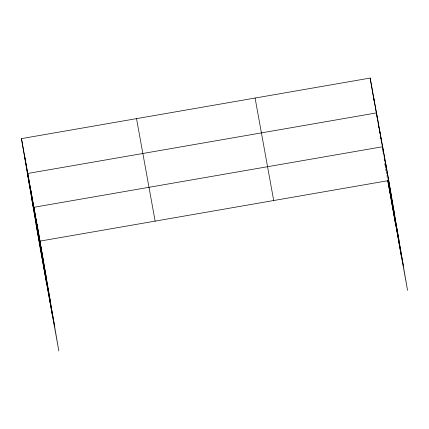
<?xml version="1.0" encoding="UTF-8"?>
<svg xmlns="http://www.w3.org/2000/svg" width="429" height="429" viewBox="0 0 429 429"><rect width="100%" height="100%" fill="white"/><g stroke="black" fill="none" stroke-linecap="round" stroke-linejoin="round"><path stroke-width="0.32" stroke-dasharray="2.15 1.61" d="M384.727 163.261L385.081 165.197M385.199 165.841L385.548 167.777M385.666 168.425L386.132 171.005M386.25 171.648L386.604 173.584M382.169 148.295L382.395 149.598M382.502 150.247L382.84 152.198M384.062 159.357L384.507 161.958M384.84 163.91L385.06 165.208M385.172 165.857L386.057 171.042M386.17 171.691L387.167 177.526"/><path stroke-width="0.64" d="M21.45 138.621L40.063 241.103L58.837 350.938L40.224 248.455L21.45 138.621L370.163 78.062L388.776 180.545L407.55 290.379L387.607 180.116M40.063 241.103L388.776 180.545M394.793 215.733L388.411 180.614L401.41 256.558M388.138 180.534L399.002 240.369M387.891 180.684L403.34 265.749M255.089 98.048L273.702 200.531M136.524 118.635L155.137 221.123M27.467 173.809L46.075 276.292M31.676 198.439L50.284 300.927M36.015 223.82L54.622 326.303M385.703 163.637L391.72 198.825M386.089 166.929L382.636 146.729L33.918 207.287L52.692 317.117M386.309 168.232L386.534 169.535M387.982 178.008L388.202 179.311M379.563 129.815L382.684 148.064M382.904 149.367L383.129 150.67M384.132 156.531L384.352 157.84M384.577 159.143L384.797 160.446M379.279 129.199L376.49 112.907L27.778 173.466L46.552 283.296M379.499 130.502L380.056 133.757M380.282 135.06L380.502 136.368M380.727 137.671L380.947 138.975M381.172 140.278L381.392 141.581M388.052 180.539L395.265 222.742M373.327 95.485L376.673 115.031M376.893 116.339L377.118 117.643M378.121 123.504L378.34 124.807M378.566 126.11L378.786 127.413M370.163 78.062L374.061 100.869M374.286 102.172L374.506 103.475M36.991 224.195L43.007 259.384M30.85 190.374L36.862 225.563M24.614 156.043L30.631 191.232"/></g></svg>
